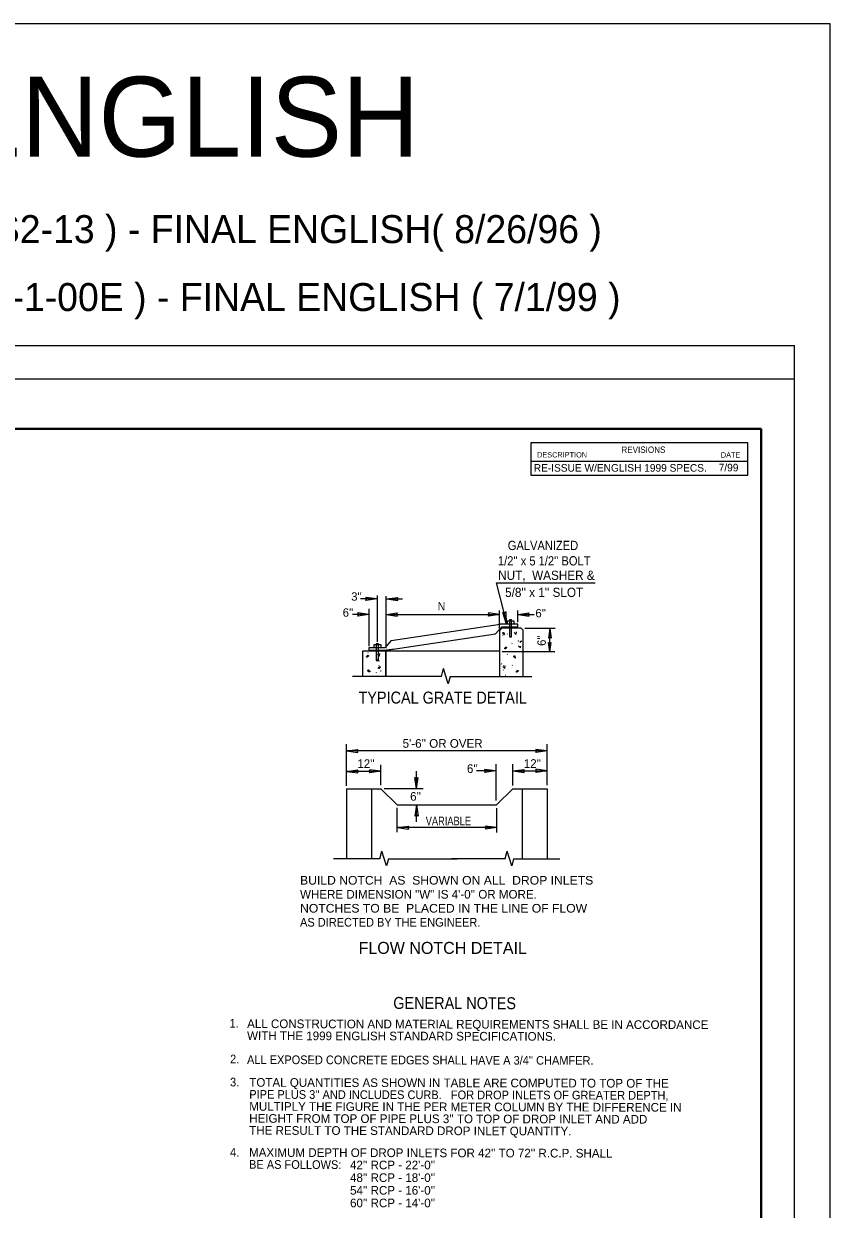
# Model space of a CAD drawing. Extents: x 83 to 453, y 268 to 558.
# Drawn here: x 331.7 to 452.8, y 380.5 to 558.4 of the extents above; entities that cross this region are included whole.
import ezdxf
from ezdxf.enums import TextEntityAlignment as Align

# ---------------------------------------------------------------- set-up
doc = ezdxf.new("R2010")
doc.units = 0
doc.header["$LTSCALE"] = 0.52
doc.layers.add('1', color=7, linetype='Continuous', lineweight=25)

msp = doc.modelspace()

# ---------------------------------------------------------------- linework, layer by layer
at = {"layer": '1', "lineweight": 13}
for p, q in [((87.4642, 510.1112), (447.4788, 510.1112)), ((447.4788, 280.102), (447.4788, 510.1112)), ((384.7928, 472.0885), (382.3122, 472.0885)), ((384.8669, 465.6531), (384.8669, 472.5982)), ((386.1671, 464.7163), (386.1671, 472.5082)), ((386.2118, 472.0885), (388.6026, 472.0885)), ((383.6273, 465.0122), (383.6273, 470.5992)), ((403.1736, 467.6562), (403.1736, 470.3614)), ((405.9133, 468.5993), (405.9133, 470.3614)), ((383.0854, 469.7505), (381.101, 469.7505)), ((386.1667, 469.7497), (403.1642, 469.7497)), ((405.9131, 467.9077), (405.9131, 468.2869)), ((405.9133, 469.7505), (408.3967, 469.7505)), ((406.9939, 467.7077), (411.5214, 467.7077)), ((410.7292, 464.1399), (410.7292, 467.5962)), ((387.4164, 464.5623), (386.2061, 464.3802)), ((405.0792, 465.46), (405.0543, 465.3854)), ((403.5982, 464.1965), (411.4649, 464.1965)), ((394.4581, 460.4638), (381.101, 460.4638)), ((395.792, 460.4638), (408.0126, 460.4638)), ((380.1881, 444.0093), (380.1881, 450.2581)), ((410.3539, 449.2581), (380.1881, 449.2581)), ((410.3539, 444.1157), (410.3539, 450.2581)), ((385.3744, 444.1157), (385.3744, 447.2037)), ((402.6759, 441.8011), (402.6759, 447.2584)), ((405.1676, 444.0625), (405.1676, 447.2708)), ((385.3744, 446.2037), (380.1881, 446.2037)), ((390.7168, 443.5894), (390.7168, 446.2147)), ((402.4166, 446.2708), (399.7358, 446.2708)), ((405.1676, 446.2708), (410.3539, 446.2708)), ((391.7168, 443.5894), (385.8744, 443.5894)), ((387.8003, 437.075), (387.8003, 440.724)), ((390.7168, 438.6186), (390.7168, 441.1727)), ((402.7885, 437.0155), (402.7885, 440.6645)), ((402.7885, 437.7568), (387.8372, 437.7568)), ((385.2243, 433.0922), (378.2403, 433.0922)), ((386.5101, 433.0922), (396.8018, 433.0922)), ((404.0191, 433.0922), (395.9784, 433.0922)), ((405.3048, 433.0922), (412.2423, 433.0922))]:
    msp.add_line(p, q, dxfattribs=at)
at = {"layer": '1', "lineweight": 40}
for p in [(117.4654, 497.6111), (442.4783, 292.6028)]:
    msp.add_line(p, (442.4783, 497.6111), dxfattribs=at)
at = {"layer": '1'}
for p, q in [((407.8699, 492.7557), (440.4807, 492.7557)), ((384.7925, 472.0893), (383.0895, 472.3233)), ((384.7925, 472.0893), (383.0895, 471.8553)), ((386.2122, 472.0877), (387.9152, 472.3217)), ((386.2122, 472.0877), (387.9152, 471.8537)), ((383.5561, 469.7505), (381.8997, 469.9781)), ((386.1671, 469.7488), (387.8233, 469.9764)), ((403.164, 469.7505), (401.5077, 469.9781)), ((404.2122, 468.2797), (403.6605, 470.0534)), ((404.2122, 468.2797), (404.1593, 470.1365)), ((405.9602, 469.7505), (407.6164, 469.9781)), ((383.5561, 469.7505), (381.8997, 469.5228)), ((386.1671, 469.7488), (387.8233, 469.5213)), ((386.89, 465.8225), (403.273, 468.2869)), ((403.164, 469.7505), (401.5077, 469.5228)), ((405.9131, 468.2869), (403.273, 468.2869)), ((405.9602, 469.7505), (407.6164, 469.5228)), ((386.2061, 464.3802), (402.5892, 466.8447)), ((403.1642, 467.371), (403.1642, 460.5137)), ((406.4459, 467.6827), (406.7498, 467.379)), ((406.7498, 460.5137), (406.7498, 467.379)), ((410.7285, 467.596), (410.5389, 466.2157)), ((410.7285, 467.596), (410.9182, 466.2157)), ((403.1642, 465.5031), (403.1642, 465.0924)), ((410.7299, 464.1402), (410.5402, 465.5204)), ((410.7299, 464.1402), (410.9195, 465.5204)), ((394.4581, 460.4638), (394.7718, 461.6398)), ((380.1884, 449.2572), (381.8914, 449.4912)), ((380.1884, 449.2572), (381.8914, 449.0232)), ((410.3536, 449.2589), (408.6506, 449.4929)), ((410.3536, 449.2589), (408.6506, 449.0249)), ((380.1884, 446.2029), (381.8914, 446.4369)), ((380.1884, 446.2029), (381.8914, 445.9689)), ((385.3741, 446.2046), (383.6711, 446.4386)), ((385.3741, 446.2046), (383.6711, 445.9706)), ((390.7177, 443.5897), (390.4837, 445.2928)), ((390.7177, 443.5897), (390.9517, 445.2928)), ((402.6481, 446.27), (400.9451, 446.504)), ((402.6481, 446.27), (400.9451, 446.036)), ((405.1679, 446.27), (406.8709, 446.504)), ((405.1679, 446.27), (406.8709, 446.036)), ((410.3536, 446.2717), (408.6506, 446.5057)), ((410.3536, 446.2717), (408.6506, 446.0377)), ((380.1881, 443.5894), (380.1881, 433.0922)), ((383.9381, 443.5894), (383.9381, 433.0922)), ((405.1676, 443.5894), (402.7508, 441.1727)), ((406.6039, 443.5894), (406.6039, 433.0922)), ((390.716, 441.1723), (390.482, 439.4693)), ((390.716, 441.1723), (390.95, 439.4693)), ((387.8375, 437.7559), (389.5405, 437.9899)), ((402.7882, 437.7576), (401.0852, 437.9916)), ((387.8375, 437.7559), (389.5405, 437.5219)), ((402.7882, 437.7576), (401.0852, 437.5236)), ((385.2243, 433.0922), (385.5268, 434.2258)), ((404.0191, 433.0922), (404.3216, 434.2258))]:
    msp.add_line(p, q, dxfattribs=at)
for points in [[(82.5613, 267.9632), (452.8452, 267.9632), (452.8452, 558.4411), (82.5613, 558.4411)], [(407.8699, 490.6737), (440.4867, 490.6737), (440.4867, 495.5097), (407.8699, 495.5097)]]:
    msp.add_lwpolyline(points, close=True, dxfattribs=at)
for points in [[(102.4649, 285.1025), (102.4649, 505.1112), (447.4788, 505.1112)], [(383.0895, 471.8553), (383.2212, 472.0917), (383.0895, 472.3233)], [(387.9152, 472.3217), (387.7834, 472.0852), (387.9152, 471.8537)], [(381.8997, 469.5228), (382.0279, 469.7528), (381.8997, 469.9781)], [(387.8233, 469.9764), (387.6952, 469.7466), (387.8233, 469.5213)], [(401.5077, 469.5228), (401.6358, 469.7528), (401.5077, 469.9781)], [(404.1593, 470.1365), (403.9307, 469.9542), (403.6605, 470.0534)], [(407.6164, 469.5228), (407.4882, 469.7528), (407.6164, 469.9781)], [(402.5892, 466.8447), (403.5347, 467.9077), (405.9131, 467.9077)], [(406.4459, 467.6827), (403.4761, 467.6827), (403.1642, 467.371)], [(410.9182, 466.2157), (410.7265, 466.3225), (410.5389, 466.2157)], [(386.89, 465.8225), (385.9444, 464.7596), (383.566, 464.7596), (383.566, 464.3802), (386.2061, 464.3802)], [(410.5402, 465.5204), (410.7317, 465.4136), (410.9195, 465.5204)], [(403.1642, 464.23), (386.1332, 464.23), (382.6293, 464.23), (382.6293, 460.4638)], [(386.1332, 460.4638), (386.1332, 464.23), (386.1332, 460.5137)], [(395.792, 460.4638), (395.4879, 459.324), (394.7718, 461.6398)], [(381.8914, 449.4912), (381.7597, 449.2548), (381.8914, 449.0232)], [(408.6506, 449.0249), (408.7823, 449.2613), (408.6506, 449.4929)], [(381.8914, 446.4369), (381.7597, 446.2005), (381.8914, 445.9689)], [(383.6711, 445.9706), (383.8028, 446.207), (383.6711, 446.4386)], [(390.4837, 445.2928), (390.7201, 445.161), (390.9517, 445.2928)], [(400.9451, 446.504), (401.0768, 446.2676), (400.9451, 446.036)], [(406.8709, 446.504), (406.7392, 446.2676), (406.8709, 446.036)], [(408.6506, 446.0377), (408.7823, 446.2741), (408.6506, 446.5057)], [(380.1881, 443.5894), (385.3744, 443.5894), (387.7912, 441.1727), (402.7509, 441.1727)], [(405.1676, 443.5894), (410.3539, 443.5894), (410.3539, 433.0922)], [(389.5405, 437.9899), (389.4087, 437.7535), (389.5405, 437.5219)], [(390.95, 439.4693), (390.7136, 439.6011), (390.482, 439.4693)], [(401.0852, 437.5236), (401.2169, 437.76), (401.0852, 437.9916)], [(386.5101, 433.0922), (386.2169, 431.9936), (385.5268, 434.2258)], [(405.3048, 433.0922), (405.0117, 431.9936), (404.3216, 434.2258)]]:
    msp.add_lwpolyline(points, dxfattribs=at)
at = {"layer": '1', "lineweight": 13}
for points in [[(404.2695, 468.429), (402.7303, 474.5165), (417.5257, 474.5165)], [(403.9282, 466.9344), (403.8581, 466.9697), (403.7997, 467.0047), (403.7411, 467.0166), (403.6827, 467.0164), (403.6475, 466.958), (403.6827, 466.8995), (403.7411, 466.8877), (403.7878, 466.8411), (403.8232, 466.7941), (403.8698, 466.7591), (403.9285, 466.7591), (403.9518, 466.8176), (403.94, 466.8761)], [(403.7103, 466.5756), (403.6961, 466.6307), (403.6946, 466.6322)], [(404.3558, 466.7898), (404.3698, 466.8448), (404.3714, 466.8463)], [(405.3947, 467.0511), (405.6756, 466.7587), (405.7548, 467.1374)], [(403.9974, 464.7581), (404.0677, 464.7932), (404.1261, 464.8282), (404.1846, 464.8402), (404.2432, 464.8401), (404.2783, 464.7816), (404.2432, 464.7232), (404.1846, 464.7113), (404.1379, 464.6646), (404.1028, 464.6178), (404.0559, 464.5827), (403.9976, 464.5827), (403.9741, 464.6412), (403.9857, 464.6995)], [(406.0432, 465.7227), (406.0572, 465.7777), (406.0587, 465.7792)], [(406.0532, 465.0657), (406.3341, 464.7737), (406.3801, 464.9936)], [(406.554, 465.7151), (406.3091, 465.6963), (406.2505, 465.5208)], [(383.2453, 463.5114), (383.3156, 463.5466), (383.374, 463.5817), (383.4325, 463.5936), (383.4911, 463.5934), (383.5261, 463.5349), (383.4911, 463.4765), (383.4325, 463.4647), (383.3858, 463.4179), (383.3506, 463.3712), (383.3038, 463.3361), (383.2455, 463.3362), (383.222, 463.3947), (383.2336, 463.4529)], [(383.4664, 463.9373), (383.4804, 463.9923), (383.4821, 463.9938)], [(384.8324, 462.9695), (384.8464, 463.0246), (384.848, 463.0261)], [(384.8728, 463.7898), (385.1538, 463.4974), (385.2338, 463.8809)], [(385.1466, 462.7535), (385.1606, 462.8085), (385.1622, 462.81)], [(404.3569, 463.7624), (404.3429, 463.8173), (404.3413, 463.8188)], [(405.5753, 463.4222), (405.505, 463.4572), (405.4467, 463.4923), (405.3881, 463.5041), (405.3296, 463.5041), (405.2946, 463.4457), (405.3296, 463.387), (405.3881, 463.3752), (405.4348, 463.3286), (405.47, 463.2817), (405.5168, 463.2467), (405.5752, 463.2468), (405.5986, 463.3052), (405.5871, 463.3637)], [(383.5182, 461.141), (383.4831, 461.2113), (383.4479, 461.2696), (383.4361, 461.3281), (383.4362, 461.3868), (383.4948, 461.4217), (383.5531, 461.3868), (383.5649, 461.3281), (383.6117, 461.2815), (383.6585, 461.2462), (383.6936, 461.1994), (383.6935, 461.1411), (383.6349, 461.1176), (383.5768, 461.1292)], [(383.7657, 461.2603), (383.7586, 461.2877), (383.7578, 461.2886)], [(384.7283, 461.0374), (384.7141, 461.0924), (384.7126, 461.0941)], [(385.0211, 461.8084), (385.0913, 461.8435), (385.1497, 461.8787), (385.2082, 461.8905), (385.2668, 461.8904), (385.3018, 461.8318), (385.2668, 461.7735), (385.2082, 461.7617), (385.1616, 461.7148), (385.1263, 461.6681), (385.0795, 461.633), (385.0212, 461.6331), (384.9977, 461.6917), (385.0093, 461.7498)], [(385.0793, 462.0209), (385.0933, 462.0759), (385.095, 462.0774)], [(385.3737, 461.2517), (385.3877, 461.3067), (385.3894, 461.3082)], [(403.5002, 462.3158), (403.5143, 462.3709), (403.5158, 462.3724)], [(403.683, 461.9335), (403.9638, 461.6411), (404.044, 462.0246)], [(403.7472, 461.3673), (403.7612, 461.4222), (403.7628, 461.4237)], [(403.8144, 462.0998), (403.8284, 462.1548), (403.8301, 462.1563)], [(405.1089, 462.0965), (405.0947, 462.1515), (405.0932, 462.1531)], [(405.7452, 461.2784), (405.8153, 461.3135), (405.8737, 461.3486), (405.9323, 461.3605), (405.9909, 461.3603), (406.0259, 461.3018), (405.9909, 461.2435), (405.9323, 461.2316), (405.8857, 461.1848), (405.8504, 461.1381), (405.8037, 461.103), (405.7452, 461.1031), (405.7217, 461.1616), (405.7334, 461.2198)], [(404.0535, 460.6447), (404.0556, 460.653), (404.0573, 460.6545)]]:
    msp.add_lwpolyline(points, dxfattribs=at)
for points in [[(404.3098, 468.3298), (405.3847, 468.3298), (405.3847, 468.7282), (404.3098, 468.7282)], [(404.6681, 466.4176), (404.9866, 466.4176), (404.9866, 468.9274), (404.6681, 468.9274)], [(384.3219, 464.8068), (385.3969, 464.8068), (385.3969, 465.2052), (384.3219, 465.2052)], [(384.6803, 462.8548), (384.9987, 462.8548), (384.9987, 465.3645), (384.6803, 465.3645)]]:
    msp.add_lwpolyline(points, close=True, dxfattribs=at)

# ---------------------------------------------------------------- texts
at = {"layer": '1'}
for s, height, p in [('1999 SPECS. - FINAL ENGLISH', 12, (157.4729, 538.4813)), ('DESCRIPTION', 0.7962, (408.8172, 493.325)), ('DATE', 0.7962, (436.4164, 493.3062)), ('RE-ISSUE W/ENGLISH 1999 SPECS.      ', 1.139, (408.3217, 491.1917)), ('7/99', 1.139, (436.0867, 491.2355)), ("3''", 1.264, (380.9139, 471.8177)), ("6''", 1.264, (379.6451, 469.4133)), ("6''", 1.264, (408.577, 469.3202)), ("5'-6'' OR OVER", 1.3, (388.6357, 449.7433)), ('WHERE DIMENSION "W" IS 4\'-0\'\' OR MORE.   ', 1.3, (373.2341, 427.0962)), ('FLOW NOTCH DETAIL', 1.8, (382.0198, 418.7993)), ("42'' RCP - 22'-0''", 1.3, (380.7419, 386.4557)), ("48'' RCP - 18'-0''", 1.3, (380.7419, 384.5557)), ("54'' RCP - 16'-0''", 1.3, (380.7419, 382.6558)), ("60'' RCP - 14'-0''", 1.3, (380.7419, 380.7557))]:
    msp.add_text(s, height=height, dxfattribs=at).set_placement(p)
for s, height, p in [('S. I. ( pg. 70 ) REINF. CONC. DROP INLET ( FOR PIPES ) - ( CDI-1S2-13 ) - FINAL ENGLISH( 8/26/96 )', 4.2, (287.786, 525.5026)), ('S. I. ( P. R-70E ) REINF. CONC. DROP INLET ( FOR PIPES ) - ( CDI6-1-00E ) - FINAL ENGLISH ( 7/1/99 )', 4.2, (287.786, 515.3061)), ("12''", 1.3, (383.1329, 446.7054)), ("6''", 1.3, (399.103, 445.9597)), ("12''", 1.3, (408.1212, 446.722)), ("6''", 1.3, (390.5759, 441.7936))]:
    msp.add_text(s, height=height, dxfattribs=at).set_placement(p, align=Align.CENTER)
for s, height, width, p in [('REVISIONS', 0.9554, 0.95, (421.4824, 494.0127)), ('GALVANIZED', 1.387, 0.9, (404.4197, 479.4221)), ("1/2'' x 5 1/2'' BOLT", 1.387, 0.9, (402.9465, 477.1117)), ('NUT,  WASHER &', 1.387, 0.95, (402.9841, 474.9464)), ("5/8'' x 1'' SLOT", 1.387, 0.95, (404.0215, 472.3815)), ('N', 1.264, 0.95, (393.8902, 470.3698)), ('TYPICAL GRATE DETAIL', 1.8, 0.9, (382.0146, 456.3738)), ('BUILD NOTCH  AS  SHOWN ON ALL  DROP INLETS ', 1.3, 1.05, (373.2341, 429.1962)), ('NOTCHES TO BE  PLACED IN THE LINE OF FLOW ', 1.3, 1.05, (373.2341, 424.9962)), ('AS DIRECTED BY THE ENGINEER.', 1.3, 0.95, (373.2341, 422.8963))]:
    msp.add_text(s, height=height, dxfattribs=dict(at, width=width)).set_placement(p)
for s, height, rotation, p in [("6''", 1.264, 90, (410.1324, 465.0391)), ('ALL CONSTRUCTION AND MATERIAL REQUIREMENTS SHALL BE IN ACCORDANCE', 1.3, 359.869, (365.2861, 407.6658)), ('WITH THE 1999 ENGLISH STANDARD SPECIFICATIONS.', 1.3, 359.869, (365.282, 405.8658)), ('TOTAL QUANTITIES AS SHOWN IN TABLE ARE COMPUTED TO TOP OF THE', 1.3, 359.869, (365.6115, 398.8567)), ('MULTIPLY THE FIGURE IN THE PER METER COLUMN BY THE DIFFERENCE IN ', 1.3, 359.869, (365.6033, 395.2568)), ("HEIGHT FROM TOP OF PIPE PLUS 3'' TO TOP OF DROP INLET AND ADD", 1.3, 359.869, (365.5992, 393.4567)), ('THE RESULT TO THE STANDARD DROP INLET QUANTITY.', 1.3, 359.869, (365.595, 391.6567)), ("MAXIMUM DEPTH OF DROP INLETS FOR 42'' TO 72'' R.C.P. SHALL", 1.3, 359.869, (365.5827, 388.3399))]:
    msp.add_text(s, height=height, rotation=rotation, dxfattribs=at).set_placement(p)
for s, width, p in [('VARIABLE', 0.8, (395.5065, 438.102)), ('1.', 0.95, (363.3388, 407.7294)), ('2.', 0.95, (363.4176, 402.3708)), ('3.', 0.95, (363.4176, 398.9036)), ('4.', 0.95, (363.4175, 388.3786))]:
    msp.add_text(s, height=1.3, dxfattribs=dict(at, width=width)).set_placement(p, align=Align.CENTER)
at = {"layer": '1', "width": 0.9}
msp.add_text('GENERAL NOTES', height=1.8, rotation=359.869, dxfattribs=at).set_placement((396.4437, 410.5123), align=Align.CENTER)
at = {"layer": '1', "width": 0.95}
for s, p in [("ALL EXPOSED CONCRETE EDGES SHALL HAVE A 3/4'' CHAMFER.", (365.2738, 402.2658)), ("PIPE PLUS 3'' AND INCLUDES CURB.   FOR DROP INLETS OF GREATER DEPTH,", (365.6074, 397.0567)), ('BE AS FOLLOWS:  ', (365.5786, 386.5399))]:
    msp.add_text(s, height=1.3, rotation=359.869, dxfattribs=at).set_placement(p)

doc.saveas('drawing.dxf')
